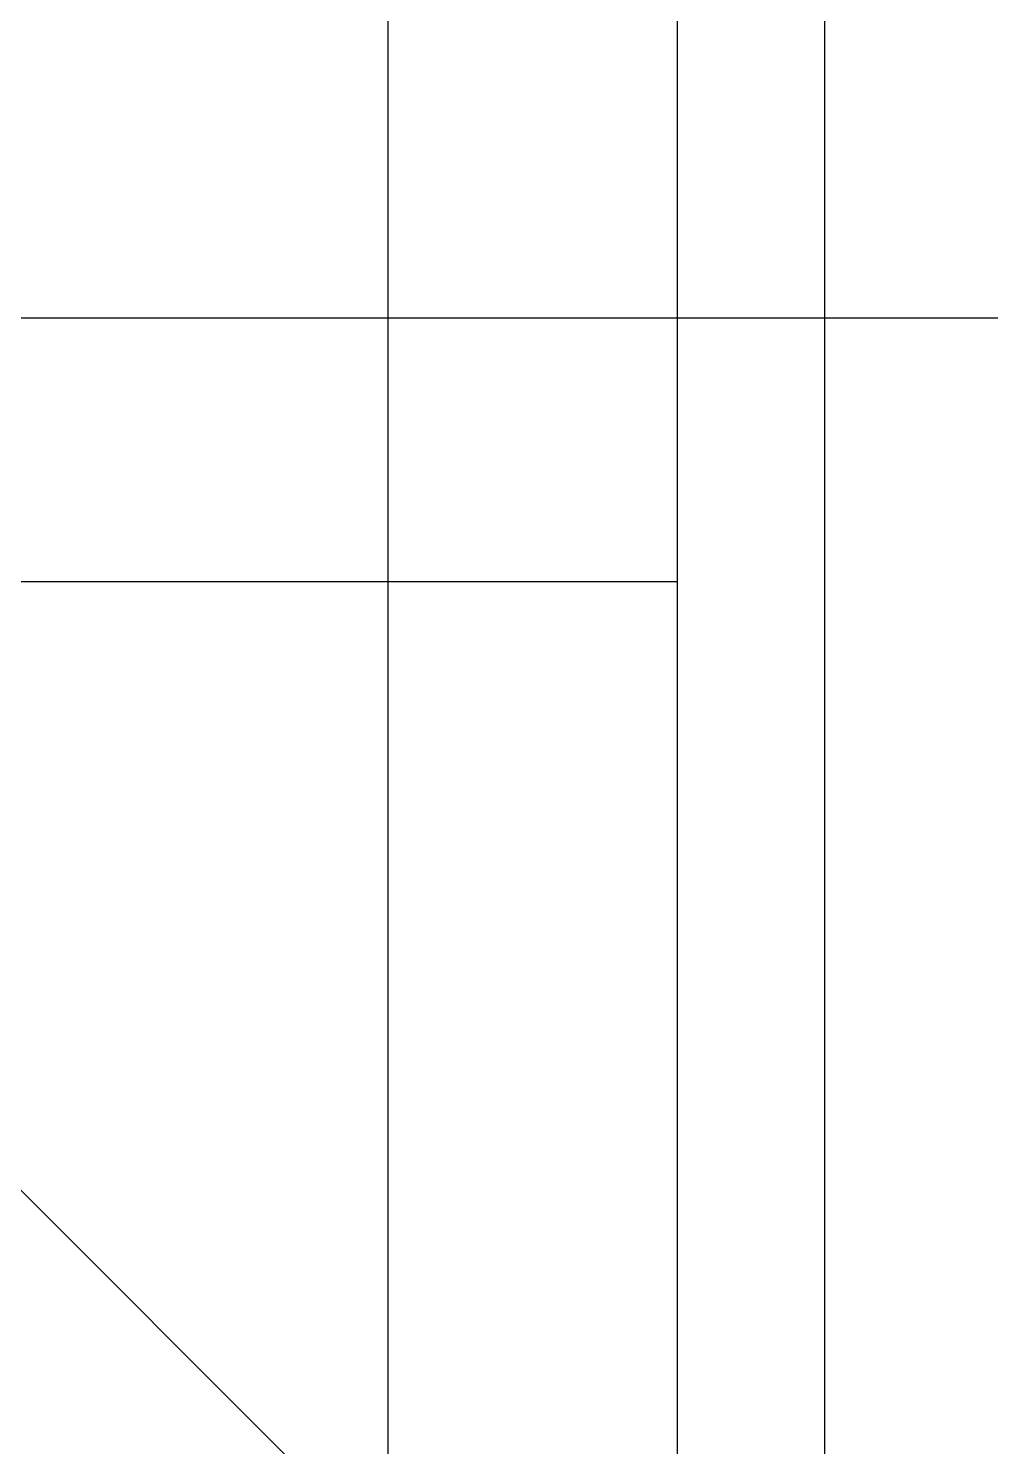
# Model space of a CAD drawing. Header units: millimetres. Extents: x 976 to 9349, y -1578 to 2211.
# Drawn here: x 3368.86 to 3381.65, y 1225.93 to 1244.77 of the extents above; entities that cross this region are included whole.
import ezdxf

# ---------------------------------------------------------------- set-up
doc = ezdxf.new("R2010")
doc.units = ezdxf.units.MM
for name, color, linetype in [('Meble', 42, 'Continuous'), ('Płytki', 254, 'Continuous'), ('Urządzenia', 183, 'Continuous')]:
    doc.layers.add(name, color=color, linetype=linetype)

# ---------------------------------------------------------------- blocks, each defined once
blk = doc.blocks.new('Z$W@#12717')
blk.add_line((65.3, 180), (65.3, 0))
blk = doc.blocks.new('Z$W@#27038')
for p, q in [((59.7, 2.2), (59.7, 83.7)), ((40.048, 71.7), (59.7, 71.7)), ((55.433, 59.158), (44.891, 69.7))]:
    blk.add_line(p, q)
blk.add_arc((29.85, 46.7), 25, 66.9261, 12.9677)

msp = doc.modelspace()

# ---------------------------------------------------------------- linework, layer by layer
at = {"layer": 'Płytki'}
for p, q in [((3373.639, 1420.921), (3373.639, 1165.221)), ((3313.639, 1240.921), (3399.439, 1240.921))]:
    msp.add_line(p, q, dxfattribs=at)

# ---------------------------------------------------------------- block references
at = {"layer": 'Meble'}
msp.add_blockref('Z$W@#12717', (3314.139, 1165.721), dxfattribs=at)
at = {"layer": 'Urządzenia'}
msp.add_blockref('Z$W@#27038', (3317.789, 1165.721), dxfattribs=at)

doc.saveas('drawing.dxf')
